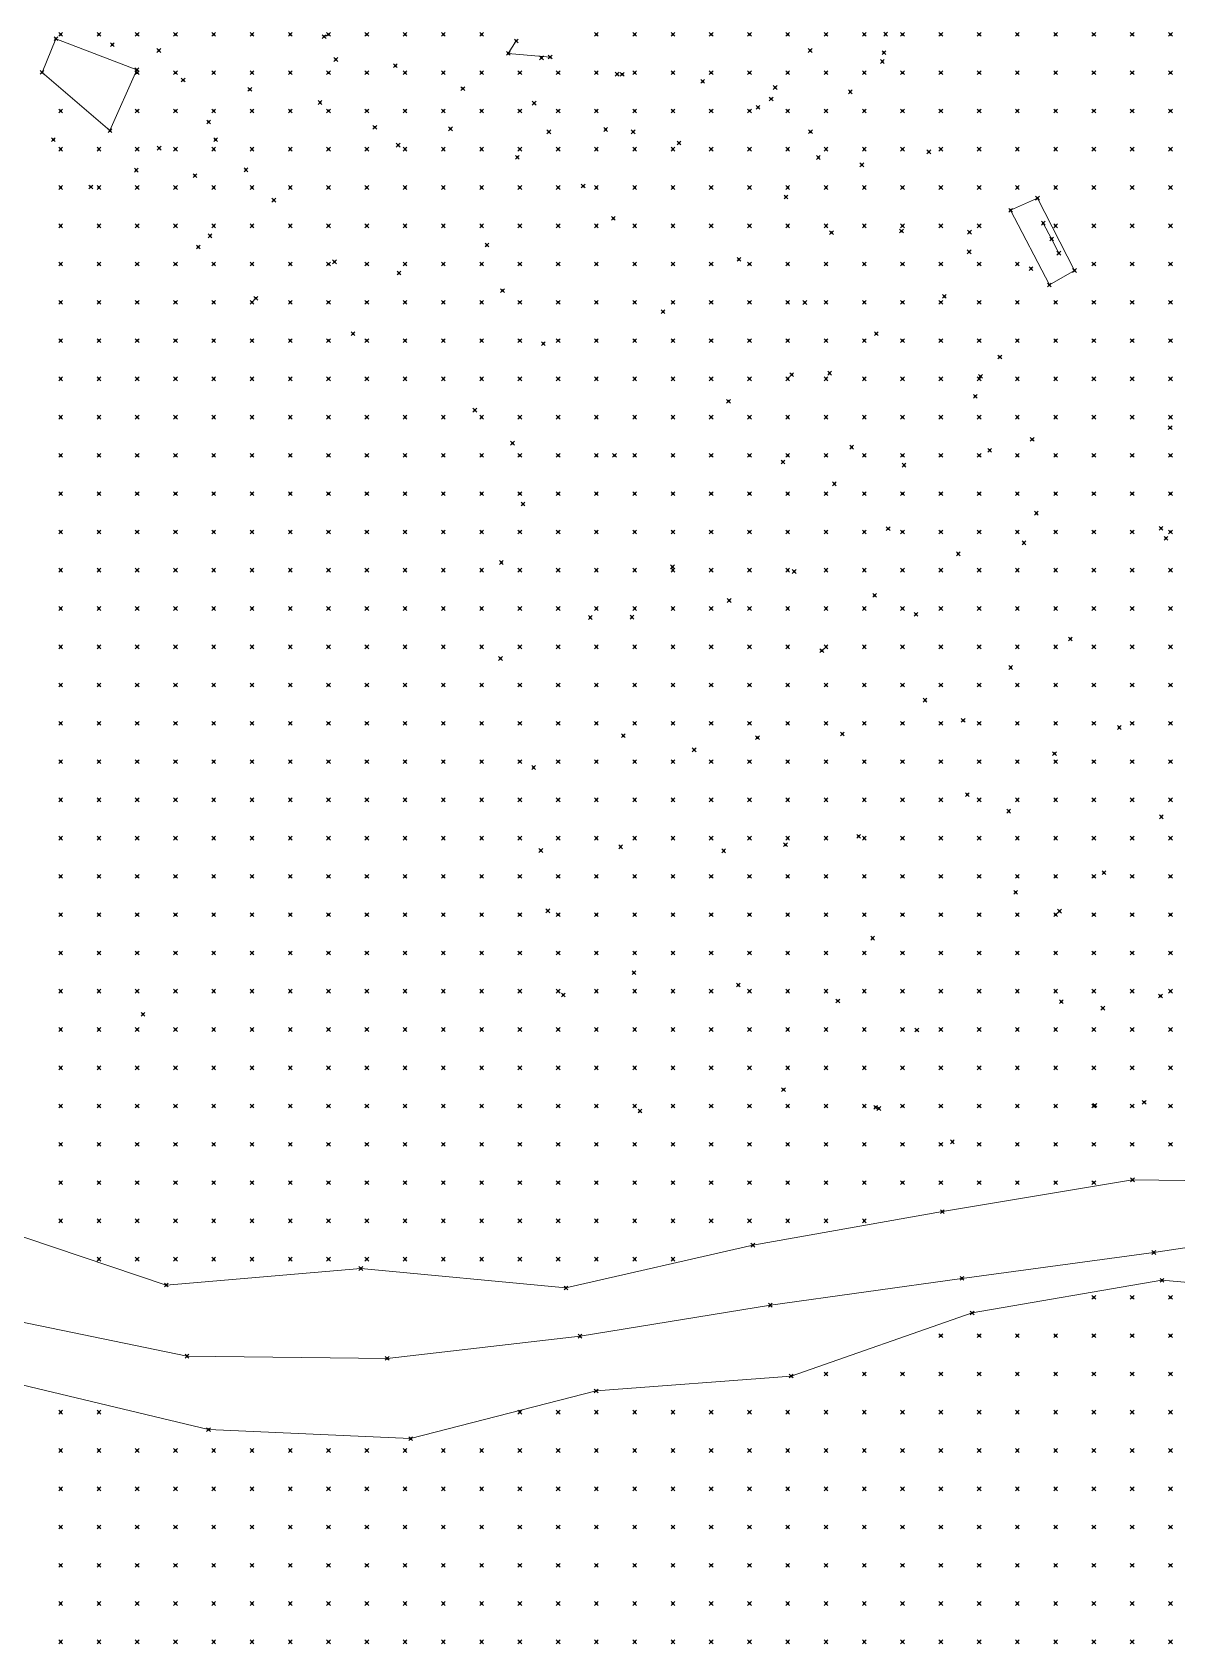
# Model space of a CAD drawing. Header units: metres. Extents: x 441556 to 446409, y 432338 to 461058.
# Drawn here: x 442353.7 to 442443.4, y 456341 to 456467.3 of the extents above; entities that cross this region are included whole.
import ezdxf

# ---------------------------------------------------------------- set-up
doc = ezdxf.new("R2010")
doc.units = ezdxf.units.M
doc.header["$MEASUREMENT"] = 0
doc.header["$PDMODE"] = 35
doc.header["$PDSIZE"] = 0.15
for name, color, linetype, lineweight in [('DTM-BRE-RevN_GRP_CANAL', 2, 'Continuous', 0), ('DTM-BRE-RevN_GRP_CONSTRUCTIE', 2, 'Continuous', 0), ('DTM-BRE-RevN_GRP_FIRUL APEI', 2, 'Continuous', 0), ('DTM-BRE-RevN_GRP_PLATFORMA BETON', 2, 'Continuous', 0), ('DTM-BRE-RevN_GRP_RAU', 2, 'Continuous', 0), ('DTM-NOK-RevN_LIDAR_co_lidar', 91, 'Continuous', 0), ('DTM-NOK-RevN_RTK', 32, 'Continuous', 0)]:
    doc.layers.add(name, color=color, linetype=linetype, lineweight=lineweight)

msp = doc.modelspace()

# ---------------------------------------------------------------- linework, layer by layer
at = {"layer": 'DTM-BRE-RevN_GRP_CANAL'}
for p, q in [((442433.59, 456451.139, 364.288), (442432.936, 456452.37, 364.257)), ((442434.16, 456450.024, 364.271), (442433.59, 456451.139, 364.288))]:
    msp.add_line(p, q, dxfattribs=at)
at = {"layer": 'DTM-BRE-RevN_GRP_CONSTRUCTIE'}
for p, q in [((442354.463, 456464.195, 370.31), (442355.552, 456466.829, 370.03)), ((442355.552, 456466.829, 370.03), (442361.892, 456464.399, 369.786)), ((442391.009, 456465.681, 368.171), (442391.63, 456466.655, 368.063)), ((442391.009, 456465.681, 368.171), (442394.292, 456465.393, 367.963)), ((442359.787, 456459.625, 370.685), (442354.463, 456464.195, 370.31)), ((442361.892, 456464.399, 369.786), (442359.787, 456459.625, 370.685))]:
    msp.add_line(p, q, dxfattribs=at)
at = {"layer": 'DTM-BRE-RevN_GRP_FIRUL APEI'}
for p, q in [((442457.9, 456374.189, 367.179), (442441.598, 456371.715, 369.459)), ((442441.598, 456371.715, 369.459), (442426.563, 456369.684, 371.942)), ((442426.563, 456369.684, 371.942), (442411.548, 456367.587, 374.562)), ((442411.548, 456367.587, 374.562), (442396.629, 456365.158, 377.459)), ((442365.829, 456363.589, 385.173), (442349.195, 456367.016, 387.771)), ((442396.629, 456365.158, 377.459), (442381.511, 456363.409, 380.732)), ((442381.511, 456363.409, 380.732), (442365.829, 456363.589, 385.173))]:
    msp.add_line(p, q, dxfattribs=at)
at = {"layer": 'DTM-BRE-RevN_GRP_PLATFORMA BETON'}
for p, q in [((442430.377, 456453.388, 364.304), (442432.481, 456454.334, 364.289)), ((442433.417, 456447.532, 364.335), (442430.377, 456453.388, 364.304)), ((442432.481, 456454.334, 364.289), (442435.383, 456448.662, 364.292)), ((442435.383, 456448.662, 364.292), (442433.417, 456447.532, 364.335))]:
    msp.add_line(p, q, dxfattribs=at)
at = {"layer": 'DTM-BRE-RevN_GRP_RAU'}
for p, q in [((442439.932, 456377.407, 372.011), (442425.032, 456374.912, 375.252)), ((442454.901, 456377.188, 368.7), (442439.932, 456377.407, 372.011)), ((442364.199, 456369.156, 386.59), (442346.861, 456374.989, 391.079)), ((442425.032, 456374.912, 375.252), (442410.172, 456372.286, 378.562)), ((442410.172, 456372.286, 378.562), (442395.524, 456368.931, 381.114)), ((442379.447, 456370.46, 384.473), (442364.199, 456369.156, 386.59)), ((442395.524, 456368.931, 381.114), (442379.447, 456370.46, 384.473)), ((442442.238, 456369.53, 370.838), (442427.358, 456366.97, 373.252)), ((442457.9, 456368.19, 368.125), (442442.238, 456369.53, 370.838)), ((442427.358, 456366.97, 373.252), (442413.176, 456362.027, 376.493)), ((442367.515, 456357.831, 387.29), (442350.708, 456361.849, 389.079)), ((442413.176, 456362.027, 376.493), (442397.888, 456360.856, 379.183)), ((442397.888, 456360.856, 379.183), (442383.353, 456357.12, 382.473)), ((442383.353, 456357.12, 382.473), (442367.515, 456357.831, 387.29))]:
    msp.add_line(p, q, dxfattribs=at)
at = {"layer": 'DTM-NOK-RevN_LIDAR_co_lidar'}
for p in [(442355.922, 456467.169, 370.25), (442358.922, 456467.169, 369.934), (442361.921, 456467.169, 369.65), (442364.921, 456467.169, 369.33), (442367.92, 456467.169, 369.172), (442370.919, 456467.169, 369.069), (442373.919, 456467.169, 368.874), (442376.918, 456467.169, 368.687), (442379.917, 456467.169, 368.533), (442382.917, 456467.169, 368.377), (442385.916, 456467.169, 368.378), (442388.915, 456467.169, 368.403), (442397.913, 456467.169, 366.778), (442400.913, 456467.169, 366.679), (442403.912, 456467.169, 366.536), (442406.911, 456467.169, 366.646), (442409.911, 456467.169, 366.829), (442412.91, 456467.169, 366.773), (442415.909, 456467.169, 366.251), (442418.909, 456467.169, 365.765), (442421.908, 456467.169, 364.978), (442424.907, 456467.169, 364.324), (442427.907, 456467.169, 364.145), (442430.906, 456467.169, 364.047), (442433.905, 456467.169, 363.932), (442436.905, 456467.169, 363.825), (442439.904, 456467.169, 363.741), (442442.903, 456467.169, 363.639), (442361.921, 456464.169, 370.065), (442364.921, 456464.169, 369.802), (442367.92, 456464.169, 369.629), (442370.919, 456464.169, 369.509), (442373.919, 456464.169, 369.35), (442376.918, 456464.169, 369.172), (442379.917, 456464.169, 368.999), (442382.917, 456464.169, 368.818), (442385.916, 456464.169, 368.68), (442388.915, 456464.169, 368.584), (442391.915, 456464.169, 368.382), (442394.914, 456464.169, 368.221), (442397.913, 456464.169, 367.905), (442400.913, 456464.169, 367.81), (442403.912, 456464.169, 367.729), (442406.911, 456464.169, 367.661), (442409.911, 456464.169, 367.879), (442412.91, 456464.169, 367.67), (442415.909, 456464.169, 366.633), (442418.909, 456464.169, 366.149), (442421.908, 456464.169, 365.459), (442424.907, 456464.169, 364.707), (442427.907, 456464.169, 364.271), (442430.906, 456464.169, 364.127), (442433.905, 456464.169, 364.027), (442436.905, 456464.169, 363.869), (442439.904, 456464.169, 363.792), (442442.903, 456464.169, 363.761), (442355.922, 456461.17, 371.537), (442361.921, 456461.17, 370.542), (442364.921, 456461.17, 370.25), (442367.92, 456461.17, 370.077), (442370.919, 456461.17, 369.995), (442373.919, 456461.17, 369.841), (442376.918, 456461.17, 369.605), (442379.917, 456461.17, 369.37), (442382.917, 456461.17, 369.202), (442385.916, 456461.17, 369.109), (442388.915, 456461.17, 368.98), (442391.915, 456461.17, 368.748), (442394.914, 456461.17, 368.535), (442397.913, 456461.17, 368.415), (442400.913, 456461.17, 368.319), (442403.912, 456461.17, 368.299), (442406.911, 456461.17, 368.268), (442409.911, 456461.17, 368.357), (442412.91, 456461.17, 368.127), (442415.909, 456461.17, 367.181), (442418.909, 456461.17, 366.442), (442421.908, 456461.17, 365.997), (442424.907, 456461.17, 365.298), (442427.907, 456461.17, 364.765), (442430.906, 456461.17, 364.784), (442433.905, 456461.17, 364.654), (442436.905, 456461.17, 364.17), (442439.904, 456461.17, 363.893), (442442.903, 456461.17, 363.875), (442355.922, 456458.171, 371.977), (442358.922, 456458.171, 371.513), (442361.921, 456458.171, 371.147), (442364.921, 456458.171, 370.754), (442367.92, 456458.171, 370.523), (442370.919, 456458.171, 370.418), (442373.919, 456458.171, 370.28), (442376.918, 456458.171, 370.053), (442379.917, 456458.171, 369.805), (442382.917, 456458.171, 369.602), (442385.916, 456458.171, 369.431), (442388.915, 456458.171, 369.272), (442391.915, 456458.171, 369.04), (442394.914, 456458.171, 368.813), (442397.913, 456458.171, 368.573), (442400.913, 456458.171, 368.488), (442403.912, 456458.171, 368.425), (442406.911, 456458.171, 368.412), (442409.911, 456458.171, 368.422), (442412.91, 456458.171, 368.229), (442415.909, 456458.171, 367.643), (442418.909, 456458.171, 366.785), (442421.908, 456458.171, 366.31), (442424.907, 456458.171, 365.689), (442427.907, 456458.171, 365.042), (442430.906, 456458.171, 365.158), (442433.905, 456458.171, 364.963), (442436.905, 456458.171, 364.346), (442439.904, 456458.171, 363.987), (442442.903, 456458.171, 363.932), (442355.922, 456455.171, 372.323), (442358.922, 456455.171, 371.967), (442361.921, 456455.171, 371.819), (442364.921, 456455.171, 371.416), (442367.92, 456455.171, 371.069), (442370.919, 456455.171, 370.926), (442373.919, 456455.171, 370.774), (442376.918, 456455.171, 370.527), (442379.917, 456455.171, 370.262), (442382.917, 456455.171, 370.058), (442385.916, 456455.171, 369.875), (442388.915, 456455.171, 369.629), (442391.915, 456455.171, 369.381), (442394.914, 456455.171, 369.141), (442397.913, 456455.171, 368.882), (442400.913, 456455.171, 368.682), (442403.912, 456455.171, 368.463), (442406.911, 456455.171, 368.439), (442409.911, 456455.171, 368.425), (442412.91, 456455.171, 368.272), (442415.909, 456455.171, 367.891), (442418.909, 456455.171, 367.18), (442421.908, 456455.171, 366.506), (442424.907, 456455.171, 365.955), (442427.907, 456455.171, 365.217), (442430.906, 456455.171, 364.872), (442433.905, 456455.171, 364.599), (442436.905, 456455.171, 364.328), (442439.904, 456455.171, 364.097), (442442.903, 456455.171, 363.985), (442355.922, 456452.172, 372.865), (442358.922, 456452.172, 372.528), (442361.921, 456452.172, 372.414), (442364.921, 456452.172, 372.056), (442367.92, 456452.172, 371.728), (442370.919, 456452.172, 371.577), (442373.919, 456452.172, 371.316), (442376.918, 456452.172, 370.954), (442379.917, 456452.172, 370.663), (442382.917, 456452.172, 370.475), (442385.916, 456452.172, 370.304), (442388.915, 456452.172, 370.025), (442391.915, 456452.172, 369.799), (442394.914, 456452.172, 369.526), (442397.913, 456452.172, 369.264), (442400.913, 456452.172, 368.958), (442403.912, 456452.172, 368.633), (442406.911, 456452.172, 368.501), (442409.911, 456452.172, 368.474), (442412.91, 456452.172, 368.314), (442415.909, 456452.172, 368.011), (442418.909, 456452.172, 367.491), (442421.908, 456452.172, 366.738), (442424.907, 456452.172, 366.236), (442427.907, 456452.172, 365.487), (442433.905, 456452.172, 364.527), (442436.905, 456452.172, 364.487), (442439.904, 456452.172, 364.255), (442442.903, 456452.172, 364.051), (442355.922, 456449.173, 373.515), (442358.922, 456449.173, 373.199), (442361.921, 456449.173, 372.968), (442364.921, 456449.173, 372.58), (442367.92, 456449.173, 372.249), (442370.919, 456449.173, 372.09), (442373.919, 456449.173, 371.783), (442376.918, 456449.173, 371.369), (442379.917, 456449.173, 371.071), (442382.917, 456449.173, 370.869), (442385.916, 456449.173, 370.666), (442388.915, 456449.173, 370.395), (442391.915, 456449.173, 370.175), (442394.914, 456449.173, 369.864), (442397.913, 456449.173, 369.602), (442400.913, 456449.173, 369.332), (442403.912, 456449.173, 368.966), (442406.911, 456449.173, 368.763), (442409.911, 456449.173, 368.667), (442412.91, 456449.173, 368.466), (442415.909, 456449.173, 368.175), (442418.909, 456449.173, 367.76), (442421.908, 456449.173, 366.977), (442424.907, 456449.173, 366.467), (442427.907, 456449.173, 365.848), (442430.906, 456449.173, 365.101), (442436.905, 456449.173, 364.659), (442439.904, 456449.173, 364.405), (442442.903, 456449.173, 364.184), (442355.922, 456446.173, 374.108), (442358.922, 456446.173, 373.906), (442361.921, 456446.173, 373.627), (442364.921, 456446.173, 373.22), (442367.92, 456446.173, 372.764), (442370.919, 456446.173, 372.478), (442373.919, 456446.173, 372.172), (442376.918, 456446.173, 371.811), (442379.917, 456446.173, 371.52), (442382.917, 456446.173, 371.36), (442385.916, 456446.173, 371.238), (442388.915, 456446.173, 370.909), (442391.915, 456446.173, 370.599), (442394.914, 456446.173, 370.2), (442397.913, 456446.173, 369.966), (442400.913, 456446.173, 369.742), (442403.912, 456446.173, 369.395), (442406.911, 456446.173, 369.197), (442409.911, 456446.173, 369.022), (442412.91, 456446.173, 368.794), (442415.909, 456446.173, 368.573), (442418.909, 456446.173, 368.145), (442421.908, 456446.173, 367.346), (442424.907, 456446.173, 366.753), (442427.907, 456446.173, 366.235), (442430.906, 456446.173, 365.519), (442433.905, 456446.173, 364.918), (442436.905, 456446.173, 364.64), (442439.904, 456446.173, 364.446), (442442.903, 456446.173, 364.39), (442355.922, 456443.174, 374.691), (442358.922, 456443.174, 374.648), (442361.921, 456443.174, 374.287), (442364.921, 456443.174, 373.866), (442367.92, 456443.174, 373.478), (442370.919, 456443.174, 373.036), (442373.919, 456443.174, 372.567), (442376.918, 456443.174, 372.229), (442379.917, 456443.174, 372.058), (442382.917, 456443.174, 372.03), (442385.916, 456443.174, 371.935), (442388.915, 456443.174, 371.529), (442391.915, 456443.174, 371.179), (442394.914, 456443.174, 370.787), (442397.913, 456443.174, 370.515), (442400.913, 456443.174, 370.224), (442403.912, 456443.174, 369.947), (442406.911, 456443.174, 369.686), (442409.911, 456443.174, 369.434), (442412.91, 456443.174, 369.262), (442415.909, 456443.174, 369.144), (442418.909, 456443.174, 368.652), (442421.908, 456443.174, 367.809), (442424.907, 456443.174, 367.168), (442427.907, 456443.174, 366.624), (442430.906, 456443.174, 365.985), (442433.905, 456443.174, 365.241), (442436.905, 456443.174, 364.721), (442439.904, 456443.174, 364.514), (442442.903, 456443.174, 364.565), (442355.922, 456440.175, 375.246), (442358.922, 456440.175, 375.125), (442361.921, 456440.175, 374.646), (442364.921, 456440.175, 374.266), (442367.92, 456440.175, 374.091), (442370.919, 456440.175, 373.639), (442373.919, 456440.175, 373.042), (442376.918, 456440.175, 372.691), (442379.917, 456440.175, 372.602), (442382.917, 456440.175, 372.606), (442385.916, 456440.175, 372.483), (442388.915, 456440.175, 372.135), (442391.915, 456440.175, 371.79), (442394.914, 456440.175, 371.506), (442397.913, 456440.175, 371.133), (442400.913, 456440.175, 370.744), (442403.912, 456440.175, 370.448), (442406.911, 456440.175, 370.204), (442409.911, 456440.175, 369.898), (442412.91, 456440.175, 369.747), (442415.909, 456440.175, 369.552), (442418.909, 456440.175, 369.078), (442421.908, 456440.175, 368.168), (442424.907, 456440.175, 367.58), (442427.907, 456440.175, 367.045), (442430.906, 456440.175, 366.325), (442433.905, 456440.175, 365.497), (442436.905, 456440.175, 364.929), (442439.904, 456440.175, 364.73), (442442.903, 456440.175, 364.741), (442355.922, 456437.175, 375.794), (442358.922, 456437.175, 375.436), (442361.921, 456437.175, 374.903), (442364.921, 456437.175, 374.635), (442367.92, 456437.175, 374.427), (442370.919, 456437.175, 373.988), (442373.919, 456437.175, 373.531), (442376.918, 456437.175, 373.204), (442379.917, 456437.175, 372.974), (442382.917, 456437.175, 372.844), (442385.916, 456437.175, 372.789), (442388.915, 456437.175, 372.667), (442391.915, 456437.175, 372.298), (442394.914, 456437.175, 371.998), (442397.913, 456437.175, 371.598), (442400.913, 456437.175, 371.212), (442403.912, 456437.175, 370.885), (442406.911, 456437.175, 370.643), (442409.911, 456437.175, 370.454), (442412.91, 456437.175, 370.098), (442415.909, 456437.175, 369.754), (442418.909, 456437.175, 369.332), (442421.908, 456437.175, 368.487), (442424.907, 456437.175, 367.924), (442427.907, 456437.175, 367.438), (442430.906, 456437.175, 366.733), (442433.905, 456437.175, 365.839), (442436.905, 456437.175, 365.312), (442439.904, 456437.175, 365.162), (442442.903, 456437.175, 365.122), (442355.922, 456434.176, 376.434), (442358.922, 456434.176, 375.989), (442361.921, 456434.176, 375.474), (442364.921, 456434.176, 375.022), (442367.92, 456434.176, 374.701), (442370.919, 456434.176, 374.252), (442373.919, 456434.176, 373.8), (442376.918, 456434.176, 373.461), (442379.917, 456434.176, 373.295), (442382.917, 456434.176, 373.12), (442385.916, 456434.176, 372.854), (442388.915, 456434.176, 372.875), (442391.915, 456434.176, 372.658), (442394.914, 456434.176, 372.398), (442397.913, 456434.176, 372.093), (442400.913, 456434.176, 371.797), (442403.912, 456434.176, 371.471), (442406.911, 456434.176, 371.026), (442409.911, 456434.176, 370.916), (442412.91, 456434.176, 370.486), (442415.909, 456434.176, 370.047), (442418.909, 456434.176, 369.641), (442421.908, 456434.176, 368.767), (442424.907, 456434.176, 368.211), (442427.907, 456434.176, 367.826), (442430.906, 456434.176, 367.304), (442433.905, 456434.176, 366.642), (442436.905, 456434.176, 366.265), (442439.904, 456434.176, 366.003), (442442.903, 456434.176, 365.673), (442355.922, 456431.177, 377.078), (442358.922, 456431.177, 376.408), (442361.921, 456431.177, 375.842), (442364.921, 456431.177, 375.481), (442367.92, 456431.177, 375.165), (442370.919, 456431.177, 374.63), (442373.919, 456431.177, 373.983), (442376.918, 456431.177, 373.626), (442379.917, 456431.177, 373.567), (442382.917, 456431.177, 373.46), (442385.916, 456431.177, 373.295), (442388.915, 456431.177, 373.195), (442391.915, 456431.177, 372.941), (442394.914, 456431.177, 372.75), (442397.913, 456431.177, 372.488), (442400.913, 456431.177, 372.292), (442403.912, 456431.177, 371.804), (442406.911, 456431.177, 371.503), (442409.911, 456431.177, 371.251), (442412.91, 456431.177, 370.987), (442415.909, 456431.177, 370.492), (442418.909, 456431.177, 370.013), (442421.908, 456431.177, 369.127), (442424.907, 456431.177, 368.586), (442427.907, 456431.177, 368.186), (442430.906, 456431.177, 367.686), (442433.905, 456431.177, 367.229), (442436.905, 456431.177, 366.888), (442439.904, 456431.177, 366.549), (442442.903, 456431.177, 366.139), (442355.922, 456428.177, 377.263), (442358.922, 456428.177, 376.81), (442361.921, 456428.177, 376.281), (442364.921, 456428.177, 375.871), (442367.92, 456428.177, 375.409), (442370.919, 456428.177, 374.934), (442373.919, 456428.177, 374.369), (442376.918, 456428.177, 374.049), (442379.917, 456428.177, 374.041), (442382.917, 456428.177, 373.98), (442385.916, 456428.177, 373.891), (442388.915, 456428.177, 373.802), (442391.915, 456428.177, 373.626), (442394.914, 456428.177, 373.155), (442397.913, 456428.177, 372.871), (442400.913, 456428.177, 372.658), (442403.912, 456428.177, 372.224), (442406.911, 456428.177, 371.93), (442409.911, 456428.177, 371.785), (442412.91, 456428.177, 371.675), (442415.909, 456428.177, 371.221), (442418.909, 456428.177, 370.436), (442421.908, 456428.177, 369.577), (442424.907, 456428.177, 369.048), (442427.907, 456428.177, 368.664), (442430.906, 456428.177, 368.12), (442433.905, 456428.177, 367.584), (442436.905, 456428.177, 367.152), (442439.904, 456428.177, 366.828), (442442.903, 456428.177, 366.501), (442355.922, 456425.178, 377.569), (442358.922, 456425.178, 377.028), (442361.921, 456425.178, 376.617), (442364.921, 456425.178, 376.181), (442367.92, 456425.178, 375.475), (442370.919, 456425.178, 374.994), (442373.919, 456425.178, 374.829), (442376.918, 456425.178, 374.748), (442379.917, 456425.178, 374.661), (442382.917, 456425.178, 374.563), (442385.916, 456425.178, 374.5), (442388.915, 456425.178, 374.339), (442391.915, 456425.178, 373.972), (442394.914, 456425.178, 373.658), (442397.913, 456425.178, 373.31), (442400.913, 456425.178, 372.785), (442403.912, 456425.178, 372.531), (442406.911, 456425.178, 372.315), (442409.911, 456425.178, 372.254), (442412.91, 456425.178, 371.98), (442415.909, 456425.178, 371.638), (442418.909, 456425.178, 370.821), (442421.908, 456425.178, 369.952), (442424.907, 456425.178, 369.384), (442427.907, 456425.178, 369.01), (442430.906, 456425.178, 368.435), (442433.905, 456425.178, 367.789), (442436.905, 456425.178, 367.349), (442439.904, 456425.178, 367.042), (442442.903, 456425.178, 366.814), (442355.922, 456422.179, 377.745), (442358.922, 456422.179, 377.198), (442361.921, 456422.179, 376.74), (442364.921, 456422.179, 376.249), (442367.92, 456422.179, 375.869), (442370.919, 456422.179, 375.522), (442373.919, 456422.179, 375.297), (442376.918, 456422.179, 375.225), (442379.917, 456422.179, 375.136), (442382.917, 456422.179, 375.078), (442385.916, 456422.179, 375.051), (442388.915, 456422.179, 374.804), (442391.915, 456422.179, 374.474), (442394.914, 456422.179, 374.152), (442397.913, 456422.179, 373.707), (442400.913, 456422.179, 373.274), (442403.912, 456422.179, 372.738), (442406.911, 456422.179, 372.562), (442409.911, 456422.179, 372.661), (442412.91, 456422.179, 372.335), (442415.909, 456422.179, 371.934), (442418.909, 456422.179, 370.951), (442421.908, 456422.179, 370.107), (442424.907, 456422.179, 369.733), (442427.907, 456422.179, 369.403), (442430.906, 456422.179, 368.871), (442433.905, 456422.179, 368.236), (442436.905, 456422.179, 367.765), (442439.904, 456422.179, 367.439), (442442.903, 456422.179, 367.198), (442355.922, 456419.179, 377.899), (442358.922, 456419.179, 377.34), (442361.921, 456419.179, 376.824), (442364.921, 456419.179, 376.352), (442367.92, 456419.179, 376.013), (442370.919, 456419.179, 375.778), (442373.919, 456419.179, 375.741), (442376.918, 456419.179, 375.577), (442379.917, 456419.179, 375.411), (442382.917, 456419.179, 375.585), (442385.916, 456419.179, 375.582), (442388.915, 456419.179, 375.245), (442391.915, 456419.179, 374.945), (442394.914, 456419.179, 374.544), (442397.913, 456419.179, 374.286), (442400.913, 456419.179, 374.024), (442403.912, 456419.179, 373.433), (442406.911, 456419.179, 372.873), (442409.911, 456419.179, 372.765), (442412.91, 456419.179, 372.535), (442415.909, 456419.179, 372.177), (442418.909, 456419.179, 371.192), (442421.908, 456419.179, 370.369), (442424.907, 456419.179, 370.009), (442427.907, 456419.179, 369.722), (442430.906, 456419.179, 369.26), (442433.905, 456419.179, 368.679), (442436.905, 456419.179, 368.214), (442439.904, 456419.179, 367.849), (442442.903, 456419.179, 367.597), (442355.922, 456416.18, 378.074), (442358.922, 456416.18, 377.531), (442361.921, 456416.18, 377.026), (442364.921, 456416.18, 376.572), (442367.92, 456416.18, 376.264), (442370.919, 456416.18, 376.11), (442373.919, 456416.18, 376.063), (442376.918, 456416.18, 376.007), (442379.917, 456416.18, 375.974), (442382.917, 456416.18, 376.013), (442385.916, 456416.18, 375.973), (442388.915, 456416.18, 375.758), (442391.915, 456416.18, 375.386), (442394.914, 456416.18, 375.032), (442397.913, 456416.18, 374.591), (442400.913, 456416.18, 374.162), (442403.912, 456416.18, 373.674), (442406.911, 456416.18, 373.06), (442409.911, 456416.18, 372.829), (442412.91, 456416.18, 372.411), (442415.909, 456416.18, 372.288), (442418.909, 456416.18, 371.475), (442421.908, 456416.18, 370.654), (442424.907, 456416.18, 370.395), (442427.907, 456416.18, 370.13), (442430.906, 456416.18, 369.626), (442433.905, 456416.18, 369.091), (442436.905, 456416.18, 368.655), (442439.904, 456416.18, 368.33), (442442.903, 456416.18, 368.108), (442355.922, 456413.181, 378.49), (442358.922, 456413.181, 377.797), (442361.921, 456413.181, 377.356), (442364.921, 456413.181, 376.952), (442367.92, 456413.181, 376.711), (442370.919, 456413.181, 376.584), (442373.919, 456413.181, 376.622), (442376.918, 456413.181, 376.739), (442379.917, 456413.181, 376.727), (442382.917, 456413.181, 376.578), (442385.916, 456413.181, 376.401), (442388.915, 456413.181, 376.211), (442391.915, 456413.181, 375.835), (442394.914, 456413.181, 375.334), (442397.913, 456413.181, 374.943), (442400.913, 456413.181, 374.677), (442403.912, 456413.181, 374.219), (442406.911, 456413.181, 373.423), (442409.911, 456413.181, 373.063), (442412.91, 456413.181, 372.681), (442415.909, 456413.181, 372.497), (442418.909, 456413.181, 371.821), (442421.908, 456413.181, 370.99), (442424.907, 456413.181, 370.728), (442427.907, 456413.181, 370.456), (442430.906, 456413.181, 369.995), (442433.905, 456413.181, 369.509), (442436.905, 456413.181, 369.124), (442439.904, 456413.181, 368.747), (442442.903, 456413.181, 368.436), (442355.922, 456410.181, 379.931), (442358.922, 456410.181, 379.08), (442361.921, 456410.181, 378.384), (442364.921, 456410.181, 377.875), (442367.92, 456410.181, 377.393), (442370.919, 456410.181, 377.197), (442373.919, 456410.181, 377.245), (442376.918, 456410.181, 377.366), (442379.917, 456410.181, 377.369), (442382.917, 456410.181, 377.092), (442385.916, 456410.181, 376.837), (442388.915, 456410.181, 376.716), (442391.915, 456410.181, 376.278), (442394.914, 456410.181, 375.883), (442397.913, 456410.181, 375.6), (442400.913, 456410.181, 375.173), (442403.912, 456410.181, 374.929), (442406.911, 456410.181, 374.288), (442409.911, 456410.181, 373.586), (442412.91, 456410.181, 373.114), (442415.909, 456410.181, 372.95), (442418.909, 456410.181, 372.142), (442421.908, 456410.181, 371.339), (442424.907, 456410.181, 371.041), (442427.907, 456410.181, 370.8), (442430.906, 456410.181, 370.416), (442433.905, 456410.181, 370.006), (442436.905, 456410.181, 369.682), (442439.904, 456410.181, 369.279), (442442.903, 456410.181, 368.836), (442355.922, 456407.182, 381.825), (442358.922, 456407.182, 380.947), (442361.921, 456407.182, 379.86), (442364.921, 456407.182, 379.217), (442367.92, 456407.182, 378.517), (442370.919, 456407.182, 378.052), (442373.919, 456407.182, 377.928), (442376.918, 456407.182, 377.958), (442379.917, 456407.182, 377.954), (442382.917, 456407.182, 377.654), (442385.916, 456407.182, 377.359), (442388.915, 456407.182, 377.274), (442391.915, 456407.182, 376.817), (442394.914, 456407.182, 376.484), (442397.913, 456407.182, 376.346), (442400.913, 456407.182, 376.195), (442403.912, 456407.182, 375.79), (442406.911, 456407.182, 375.255), (442409.911, 456407.182, 374.455), (442412.91, 456407.182, 373.649), (442415.909, 456407.182, 373.387), (442418.909, 456407.182, 372.522), (442421.908, 456407.182, 371.795), (442424.907, 456407.182, 371.387), (442427.907, 456407.182, 371.079), (442430.906, 456407.182, 370.691), (442433.905, 456407.182, 370.421), (442436.905, 456407.182, 370.201), (442439.904, 456407.182, 369.746), (442442.903, 456407.182, 369.155), (442355.922, 456404.183, 384.127), (442358.922, 456404.183, 383.093), (442361.921, 456404.183, 382.117), (442364.921, 456404.183, 380.967), (442367.92, 456404.183, 379.839), (442370.919, 456404.183, 379.068), (442373.919, 456404.183, 378.726), (442376.918, 456404.183, 378.687), (442379.917, 456404.183, 378.695), (442382.917, 456404.183, 378.484), (442385.916, 456404.183, 378.119), (442388.915, 456404.183, 377.839), (442391.915, 456404.183, 377.544), (442394.914, 456404.183, 377.289), (442397.913, 456404.183, 377.298), (442400.913, 456404.183, 377.004), (442403.912, 456404.183, 376.607), (442406.911, 456404.183, 376.066), (442409.911, 456404.183, 375.329), (442412.91, 456404.183, 374.335), (442415.909, 456404.183, 373.838), (442418.909, 456404.183, 372.983), (442421.908, 456404.183, 372.242), (442424.907, 456404.183, 371.825), (442427.907, 456404.183, 371.552), (442430.906, 456404.183, 371.193), (442433.905, 456404.183, 370.896), (442436.905, 456404.183, 370.618), (442439.904, 456404.183, 370.107), (442442.903, 456404.183, 369.513), (442355.922, 456401.183, 386.636), (442358.922, 456401.183, 385.527), (442361.921, 456401.183, 384.567), (442364.921, 456401.183, 383.444), (442367.92, 456401.183, 381.689), (442370.919, 456401.183, 380.263), (442373.919, 456401.183, 379.607), (442376.918, 456401.183, 379.392), (442379.917, 456401.183, 379.227), (442382.917, 456401.183, 379.047), (442385.916, 456401.183, 378.894), (442388.915, 456401.183, 378.483), (442391.915, 456401.183, 378.022), (442394.914, 456401.183, 377.711), (442397.913, 456401.183, 377.734), (442400.913, 456401.183, 377.271), (442403.912, 456401.183, 376.915), (442406.911, 456401.183, 376.47), (442409.911, 456401.183, 375.745), (442412.91, 456401.183, 374.939), (442415.909, 456401.183, 374.353), (442418.909, 456401.183, 373.441), (442421.908, 456401.183, 372.634), (442424.907, 456401.183, 372.272), (442427.907, 456401.183, 372.024), (442430.906, 456401.183, 371.657), (442433.905, 456401.183, 371.325), (442436.905, 456401.183, 370.99), (442439.904, 456401.183, 370.433), (442442.903, 456401.183, 369.828), (442355.922, 456398.184, 388.946), (442358.922, 456398.184, 388.063), (442361.921, 456398.184, 386.681), (442364.921, 456398.184, 385.308), (442367.92, 456398.184, 383.504), (442370.919, 456398.184, 381.618), (442373.919, 456398.184, 380.66), (442376.918, 456398.184, 380.327), (442379.917, 456398.184, 379.955), (442382.917, 456398.184, 379.706), (442385.916, 456398.184, 379.516), (442388.915, 456398.184, 379.022), (442391.915, 456398.184, 378.477), (442394.914, 456398.184, 378.096), (442397.913, 456398.184, 377.915), (442400.913, 456398.184, 377.293), (442403.912, 456398.184, 377.061), (442406.911, 456398.184, 376.684), (442409.911, 456398.184, 376.114), (442412.91, 456398.184, 375.502), (442415.909, 456398.184, 374.797), (442418.909, 456398.184, 373.764), (442421.908, 456398.184, 372.982), (442424.907, 456398.184, 372.678), (442427.907, 456398.184, 372.462), (442430.906, 456398.184, 372.116), (442433.905, 456398.184, 371.773), (442436.905, 456398.184, 371.399), (442439.904, 456398.184, 370.765), (442442.903, 456398.184, 370.13), (442355.922, 456395.184, 391.38), (442358.922, 456395.184, 390.43), (442361.921, 456395.184, 389.064), (442364.921, 456395.184, 387.301), (442367.92, 456395.184, 385.258), (442370.919, 456395.184, 382.977), (442373.919, 456395.184, 381.616), (442376.918, 456395.184, 380.969), (442379.917, 456395.184, 380.511), (442382.917, 456395.184, 380.407), (442385.916, 456395.184, 380.112), (442388.915, 456395.184, 379.542), (442391.915, 456395.184, 379.03), (442394.914, 456395.184, 378.549), (442397.913, 456395.184, 378.103), (442400.913, 456395.184, 377.526), (442403.912, 456395.184, 377.085), (442406.911, 456395.184, 376.77), (442409.911, 456395.184, 376.42), (442412.91, 456395.184, 375.862), (442415.909, 456395.184, 375.083), (442418.909, 456395.184, 374.078), (442421.908, 456395.184, 373.402), (442424.907, 456395.184, 373.142), (442427.907, 456395.184, 372.867), (442430.906, 456395.184, 372.471), (442433.905, 456395.184, 372.121), (442436.905, 456395.184, 371.71), (442439.904, 456395.184, 371.069), (442442.903, 456395.184, 370.393), (442355.922, 456392.185, 393.65), (442358.922, 456392.185, 392.34), (442361.921, 456392.185, 391.285), (442364.921, 456392.185, 389.403), (442367.92, 456392.185, 387.138), (442370.919, 456392.185, 384.422), (442373.919, 456392.185, 382.558), (442376.918, 456392.185, 381.761), (442379.917, 456392.185, 381.271), (442382.917, 456392.185, 381.043), (442385.916, 456392.185, 380.724), (442388.915, 456392.185, 380.157), (442391.915, 456392.185, 379.546), (442394.914, 456392.185, 378.924), (442397.913, 456392.185, 378.356), (442400.913, 456392.185, 377.814), (442403.912, 456392.185, 377.163), (442406.911, 456392.185, 376.802), (442409.911, 456392.185, 376.526), (442412.91, 456392.185, 376.026), (442415.909, 456392.185, 375.349), (442418.909, 456392.185, 374.379), (442421.908, 456392.185, 373.839), (442424.907, 456392.185, 373.61), (442427.907, 456392.185, 373.266), (442430.906, 456392.185, 372.841), (442433.905, 456392.185, 372.484), (442436.905, 456392.185, 371.942), (442439.904, 456392.185, 371.281), (442442.903, 456392.185, 370.734), (442362.373, 456390.378, 392.146), (442355.922, 456389.186, 394.258), (442358.922, 456389.186, 392.792), (442361.921, 456389.186, 391.845), (442364.921, 456389.186, 390.155), (442367.92, 456389.186, 388.149), (442370.919, 456389.186, 385.725), (442373.919, 456389.186, 383.585), (442376.918, 456389.186, 382.453), (442379.917, 456389.186, 381.949), (442382.917, 456389.186, 381.616), (442385.916, 456389.186, 381.242), (442388.915, 456389.186, 380.602), (442391.915, 456389.186, 379.8), (442394.914, 456389.186, 379.267), (442397.913, 456389.186, 378.683), (442400.913, 456389.186, 378.08), (442403.912, 456389.186, 377.429), (442406.911, 456389.186, 376.999), (442409.911, 456389.186, 376.632), (442412.91, 456389.186, 376.14), (442415.909, 456389.186, 375.548), (442418.909, 456389.186, 374.716), (442421.908, 456389.186, 374.277), (442424.907, 456389.186, 374.01), (442427.907, 456389.186, 373.609), (442430.906, 456389.186, 373.185), (442433.905, 456389.186, 372.709), (442436.905, 456389.186, 372.114), (442439.904, 456389.186, 371.546), (442442.903, 456389.186, 371.057), (442355.922, 456386.186, 392.882), (442358.922, 456386.186, 391.682), (442361.921, 456386.186, 390.529), (442364.921, 456386.186, 389.141), (442367.92, 456386.186, 387.52), (442370.919, 456386.186, 385.704), (442373.919, 456386.186, 383.938), (442376.918, 456386.186, 382.835), (442379.917, 456386.186, 382.418), (442382.917, 456386.186, 382.097), (442385.916, 456386.186, 381.64), (442388.915, 456386.186, 380.947), (442391.915, 456386.186, 380.034), (442394.914, 456386.186, 379.557), (442397.913, 456386.186, 379.007), (442400.913, 456386.186, 378.39), (442403.912, 456386.186, 377.775), (442406.911, 456386.186, 377.385), (442409.911, 456386.186, 376.963), (442412.91, 456386.186, 376.279), (442415.909, 456386.186, 375.729), (442418.909, 456386.186, 375.117), (442421.908, 456386.186, 374.702), (442424.907, 456386.186, 374.336), (442427.907, 456386.186, 373.921), (442430.906, 456386.186, 373.461), (442433.905, 456386.186, 372.909), (442436.905, 456386.186, 372.342), (442439.904, 456386.186, 371.812), (442442.903, 456386.186, 371.293), (442355.922, 456383.187, 391.153), (442358.922, 456383.187, 389.955), (442361.921, 456383.187, 388.599), (442364.921, 456383.187, 387.475), (442367.92, 456383.187, 386.159), (442370.919, 456383.187, 384.922), (442373.919, 456383.187, 384.003), (442376.918, 456383.187, 383.381), (442379.917, 456383.187, 383.007), (442382.917, 456383.187, 382.624), (442385.916, 456383.187, 382.041), (442388.915, 456383.187, 381.271), (442391.915, 456383.187, 380.433), (442394.914, 456383.187, 379.894), (442397.913, 456383.187, 379.35), (442400.913, 456383.187, 378.773), (442403.912, 456383.187, 378.312), (442406.911, 456383.187, 377.986), (442409.911, 456383.187, 377.421), (442412.91, 456383.187, 376.559), (442415.909, 456383.187, 375.955), (442418.909, 456383.187, 375.445), (442421.908, 456383.187, 375.03), (442424.907, 456383.187, 374.641), (442427.907, 456383.187, 374.239), (442430.906, 456383.187, 373.737), (442433.905, 456383.187, 373.173), (442436.905, 456383.187, 372.582), (442439.904, 456383.187, 371.994), (442442.903, 456383.187, 371.44), (442355.922, 456380.188, 389.787), (442358.922, 456380.188, 388.483), (442361.921, 456380.188, 387.092), (442364.921, 456380.188, 386.105), (442367.92, 456380.188, 385.296), (442370.919, 456380.188, 384.687), (442373.919, 456380.188, 384.297), (442376.918, 456380.188, 384.018), (442379.917, 456380.188, 383.81), (442382.917, 456380.188, 383.397), (442385.916, 456380.188, 382.476), (442388.915, 456380.188, 381.438), (442391.915, 456380.188, 380.802), (442394.914, 456380.188, 380.272), (442397.913, 456380.188, 379.83), (442400.913, 456380.188, 379.204), (442403.912, 456380.188, 378.94), (442406.911, 456380.188, 378.687), (442409.911, 456380.188, 377.78), (442412.91, 456380.188, 376.948), (442415.909, 456380.188, 376.307), (442418.909, 456380.188, 375.776), (442421.908, 456380.188, 375.419), (442424.907, 456380.188, 375.049), (442427.907, 456380.188, 374.501), (442430.906, 456380.188, 373.926), (442433.905, 456380.188, 373.332), (442436.905, 456380.188, 372.696), (442439.904, 456380.188, 372.067), (442442.903, 456380.188, 371.464), (442355.922, 456377.188, 388.811), (442358.922, 456377.188, 387.726), (442361.921, 456377.188, 387.042), (442364.921, 456377.188, 386.529), (442367.92, 456377.188, 385.632), (442370.919, 456377.188, 384.985), (442373.919, 456377.188, 384.628), (442376.918, 456377.188, 384.485), (442379.917, 456377.188, 384.555), (442382.917, 456377.188, 384.09), (442385.916, 456377.188, 382.79), (442388.915, 456377.188, 381.63), (442391.915, 456377.188, 381.071), (442394.914, 456377.188, 380.56), (442397.913, 456377.188, 380.319), (442400.913, 456377.188, 379.733), (442403.912, 456377.188, 379.39), (442406.911, 456377.188, 379.125), (442409.911, 456377.188, 378.099), (442412.91, 456377.188, 377.172), (442415.909, 456377.188, 376.568), (442418.909, 456377.188, 376.199), (442421.908, 456377.188, 375.724), (442424.907, 456377.188, 375.237), (442427.907, 456377.188, 374.321), (442430.906, 456377.188, 373.591), (442433.905, 456377.188, 372.981), (442436.905, 456377.188, 372.354), (442355.922, 456374.189, 388.52), (442358.922, 456374.189, 387.746), (442361.921, 456374.189, 387.95), (442364.921, 456374.189, 387.811), (442367.92, 456374.189, 386.426), (442370.919, 456374.189, 385.538), (442373.919, 456374.189, 385.207), (442376.918, 456374.189, 384.943), (442379.917, 456374.189, 384.941), (442382.917, 456374.189, 384.361), (442385.916, 456374.189, 382.938), (442388.915, 456374.189, 381.942), (442391.915, 456374.189, 381.25), (442394.914, 456374.189, 380.822), (442397.913, 456374.189, 380.651), (442400.913, 456374.189, 380.197), (442403.912, 456374.189, 379.637), (442406.911, 456374.189, 379.194), (442409.911, 456374.189, 378.349), (442412.91, 456374.189, 377.166), (442415.909, 456374.189, 376.4), (442418.909, 456374.189, 376.023), (442358.922, 456371.19, 387.903), (442361.921, 456371.19, 387.591), (442364.921, 456371.19, 386.734), (442367.92, 456371.19, 386.02), (442370.919, 456371.19, 385.753), (442373.919, 456371.19, 385.477), (442376.918, 456371.19, 385.034), (442379.917, 456371.19, 384.632), (442382.917, 456371.19, 383.951), (442385.916, 456371.19, 382.878), (442388.915, 456371.19, 382.026), (442391.915, 456371.19, 381.231), (442394.914, 456371.19, 380.972), (442397.913, 456371.19, 380.771), (442400.913, 456371.19, 379.769), (442403.912, 456371.19, 379.114), (442436.905, 456368.19, 371.608), (442439.904, 456368.19, 371.308), (442442.903, 456368.19, 370.804), (442424.907, 456365.191, 374.174), (442427.907, 456365.191, 373.616), (442430.906, 456365.191, 373.042), (442433.905, 456365.191, 372.368), (442436.905, 456365.191, 371.774), (442439.904, 456365.191, 371.29), (442442.903, 456365.191, 370.758), (442415.909, 456362.192, 376.225), (442418.909, 456362.192, 375.382), (442421.908, 456362.192, 375.254), (442424.907, 456362.192, 374.751), (442427.907, 456362.192, 374.186), (442430.906, 456362.192, 373.581), (442433.905, 456362.192, 372.933), (442436.905, 456362.192, 372.361), (442439.904, 456362.192, 371.775), (442442.903, 456362.192, 371.028), (442355.922, 456359.192, 388.956), (442358.922, 456359.192, 388.181), (442391.915, 456359.192, 380.094), (442394.914, 456359.192, 379.789), (442397.913, 456359.192, 379.39), (442400.913, 456359.192, 378.732), (442403.912, 456359.192, 378.321), (442406.911, 456359.192, 377.778), (442409.911, 456359.192, 377.205), (442412.91, 456359.192, 376.554), (442415.909, 456359.192, 376.181), (442418.909, 456359.192, 375.83), (442421.908, 456359.192, 376.024), (442424.907, 456359.192, 375.226), (442427.907, 456359.192, 374.592), (442430.906, 456359.192, 374.062), (442433.905, 456359.192, 373.459), (442436.905, 456359.192, 372.895), (442439.904, 456359.192, 372.295), (442442.903, 456359.192, 371.578), (442355.922, 456356.193, 390.066), (442358.922, 456356.193, 389.535), (442361.921, 456356.193, 388.898), (442364.921, 456356.193, 388.403), (442367.92, 456356.193, 387.617), (442370.919, 456356.193, 386.614), (442373.919, 456356.193, 385.643), (442376.918, 456356.193, 384.741), (442379.917, 456356.193, 383.553), (442382.917, 456356.193, 382.497), (442385.916, 456356.193, 382.172), (442388.915, 456356.193, 381.787), (442391.915, 456356.193, 381.385), (442394.914, 456356.193, 380.889), (442397.913, 456356.193, 380.217), (442400.913, 456356.193, 379.747), (442403.912, 456356.193, 379.407), (442406.911, 456356.193, 378.724), (442409.911, 456356.193, 377.857), (442412.91, 456356.193, 377.139), (442415.909, 456356.193, 376.714), (442418.909, 456356.193, 376.444), (442421.908, 456356.193, 376.214), (442424.907, 456356.193, 375.573), (442427.907, 456356.193, 375.239), (442430.906, 456356.193, 374.472), (442433.905, 456356.193, 373.695), (442436.905, 456356.193, 373.03), (442439.904, 456356.193, 372.345), (442442.903, 456356.193, 371.638), (442355.922, 456353.194, 391.338), (442358.922, 456353.194, 390.805), (442361.921, 456353.194, 390.321), (442364.921, 456353.194, 389.58), (442367.92, 456353.194, 388.616), (442370.919, 456353.194, 387.763), (442373.919, 456353.194, 386.881), (442376.918, 456353.194, 385.978), (442379.917, 456353.194, 385.134), (442382.917, 456353.194, 384.423), (442385.916, 456353.194, 384.002), (442388.915, 456353.194, 383.63), (442391.915, 456353.194, 383.082), (442394.914, 456353.194, 382.091), (442397.913, 456353.194, 381.254), (442400.913, 456353.194, 380.427), (442403.912, 456353.194, 379.567), (442406.911, 456353.194, 378.768), (442409.911, 456353.194, 377.971), (442412.91, 456353.194, 377.346), (442415.909, 456353.194, 376.812), (442418.909, 456353.194, 376.325), (442421.908, 456353.194, 375.965), (442424.907, 456353.194, 375.525), (442427.907, 456353.194, 375.087), (442430.906, 456353.194, 374.523), (442433.905, 456353.194, 373.749), (442436.905, 456353.194, 372.993), (442439.904, 456353.194, 372.33), (442442.903, 456353.194, 371.588), (442355.922, 456350.194, 392.492), (442358.922, 456350.194, 391.889), (442361.921, 456350.194, 391.397), (442364.921, 456350.194, 390.865), (442367.92, 456350.194, 389.976), (442370.919, 456350.194, 388.932), (442373.919, 456350.194, 388.045), (442376.918, 456350.194, 387.456), (442379.917, 456350.194, 386.867), (442382.917, 456350.194, 386.131), (442385.916, 456350.194, 385.861), (442388.915, 456350.194, 385.744), (442391.915, 456350.194, 384.491), (442394.914, 456350.194, 383.331), (442397.913, 456350.194, 382.313), (442400.913, 456350.194, 381.117), (442403.912, 456350.194, 379.9), (442406.911, 456350.194, 378.834), (442409.911, 456350.194, 377.951), (442412.91, 456350.194, 377.36), (442415.909, 456350.194, 376.736), (442418.909, 456350.194, 376.239), (442421.908, 456350.194, 375.959), (442424.907, 456350.194, 375.725), (442427.907, 456350.194, 375.204), (442430.906, 456350.194, 374.565), (442433.905, 456350.194, 373.885), (442436.905, 456350.194, 373.153), (442439.904, 456350.194, 372.41), (442442.903, 456350.194, 371.595), (442355.922, 456347.195, 393.518), (442358.922, 456347.195, 392.775), (442361.921, 456347.195, 392.507), (442364.921, 456347.195, 392.4), (442367.92, 456347.195, 391.599), (442370.919, 456347.195, 390.669), (442373.919, 456347.195, 389.883), (442376.918, 456347.195, 389.323), (442379.917, 456347.195, 388.923), (442382.917, 456347.195, 388.45), (442385.916, 456347.195, 387.965), (442388.915, 456347.195, 387.354), (442391.915, 456347.195, 386.464), (442394.914, 456347.195, 384.961), (442397.913, 456347.195, 383.244), (442400.913, 456347.195, 381.77), (442403.912, 456347.195, 380.572), (442406.911, 456347.195, 379.613), (442409.911, 456347.195, 378.294), (442412.91, 456347.195, 377.508), (442415.909, 456347.195, 376.956), (442418.909, 456347.195, 376.344), (442421.908, 456347.195, 376.076), (442424.907, 456347.195, 375.791), (442427.907, 456347.195, 375.351), (442430.906, 456347.195, 374.69), (442433.905, 456347.195, 373.992), (442436.905, 456347.195, 373.307), (442439.904, 456347.195, 372.741), (442442.903, 456347.195, 372.015), (442355.922, 456344.196, 395.141), (442358.922, 456344.196, 394.524), (442361.921, 456344.196, 394.285), (442364.921, 456344.196, 394.074), (442367.92, 456344.196, 393.442), (442370.919, 456344.196, 392.856), (442373.919, 456344.196, 392.452), (442376.918, 456344.196, 391.825), (442379.917, 456344.196, 391.293), (442382.917, 456344.196, 390.969), (442385.916, 456344.196, 390.329), (442388.915, 456344.196, 389.461), (442391.915, 456344.196, 388.047), (442394.914, 456344.196, 386.121), (442397.913, 456344.196, 384.652), (442400.913, 456344.196, 382.974), (442403.912, 456344.196, 381.452), (442406.911, 456344.196, 380.009), (442409.911, 456344.196, 378.666), (442412.91, 456344.196, 377.865), (442415.909, 456344.196, 377.239), (442418.909, 456344.196, 376.65), (442421.908, 456344.196, 376.364), (442424.907, 456344.196, 376.085), (442427.907, 456344.196, 375.688), (442430.906, 456344.196, 374.922), (442433.905, 456344.196, 374.064), (442436.905, 456344.196, 373.504), (442439.904, 456344.196, 373.154), (442442.903, 456344.196, 372.595), (442355.922, 456341.196, 397.175), (442358.922, 456341.196, 396.678), (442361.921, 456341.196, 396.493), (442364.921, 456341.196, 396.081), (442367.92, 456341.196, 395.578), (442370.919, 456341.196, 395.281), (442373.919, 456341.196, 394.817), (442376.918, 456341.196, 394.281), (442379.917, 456341.196, 393.839), (442382.917, 456341.196, 393.313), (442385.916, 456341.196, 392.798), (442388.915, 456341.196, 392.192), (442391.915, 456341.196, 390.965), (442394.914, 456341.196, 388.693), (442397.913, 456341.196, 386.122), (442400.913, 456341.196, 383.964), (442403.912, 456341.196, 382.664), (442406.911, 456341.196, 380.644), (442409.911, 456341.196, 379.473), (442412.91, 456341.196, 378.48), (442415.909, 456341.196, 377.877), (442418.909, 456341.196, 377.311), (442421.908, 456341.196, 376.896), (442424.907, 456341.196, 376.441), (442427.907, 456341.196, 375.922), (442430.906, 456341.196, 375.144), (442433.905, 456341.196, 374.386), (442436.905, 456341.196, 373.877), (442439.904, 456341.196, 373.463), (442442.903, 456341.196, 372.872)]:
    msp.add_point(p, dxfattribs=at)
at = {"layer": 'DTM-NOK-RevN_RTK'}
for p in [(442376.575, 456466.998, 368.729), (442420.582, 456467.189, 365.22), (442355.552, 456466.829, 370.03), (442359.969, 456466.365, 369.637), (442363.615, 456465.912, 369.565), (442391.63, 456466.655, 368.063), (442414.672, 456465.909, 366.605), (442420.449, 456465.742, 365.627), (442377.488, 456465.202, 368.911), (442382.159, 456464.712, 368.638), (442391.009, 456465.681, 368.171), (442393.61, 456465.338, 368.201), (442394.292, 456465.393, 367.963), (442420.324, 456465.05, 365.753), (442354.463, 456464.195, 370.31), (442361.892, 456464.399, 369.786), (442365.52, 456463.589, 369.852), (442399.54, 456464.049, 368.026), (442399.927, 456464.039, 367.993), (442406.246, 456463.486, 367.928), (442370.754, 456462.858, 369.662), (442387.447, 456462.921, 368.836), (442411.605, 456462.108, 367.845), (442411.923, 456463.009, 367.8), (442417.812, 456462.67, 365.759), (442376.251, 456461.833, 369.425), (442393.035, 456461.777, 368.522), (442410.583, 456461.452, 367.984), (442359.787, 456459.625, 370.685), (442367.518, 456460.309, 370.236), (442380.551, 456459.888, 369.511), (442386.473, 456459.766, 369.095), (442394.181, 456459.532, 368.562), (442398.638, 456459.72, 368.375), (442400.79, 456459.538, 368.678), (442414.691, 456459.542, 367.644), (442355.351, 456458.92, 371.833), (442363.638, 456458.255, 370.761), (442368.067, 456458.919, 370.379), (442382.372, 456458.494, 369.607), (442404.384, 456458.659, 368.086), (442391.718, 456457.539, 368.956), (442415.313, 456457.519, 367.654), (442418.717, 456456.948, 366.667), (442423.965, 456457.967, 365.673), (442361.849, 456456.53, 371.328), (442366.448, 456456.104, 371.019), (442370.442, 456456.56, 370.67), (442358.283, 456455.214, 371.704), (442396.869, 456455.282, 368.79), (442412.766, 456454.429, 367.904), (442432.481, 456454.334, 364.289), (442372.632, 456454.173, 370.964), (442430.377, 456453.388, 364.304), (442399.242, 456452.75, 368.867), (442432.936, 456452.37, 364.257), (442367.633, 456451.384, 371.661), (442389.331, 456450.661, 370.167), (442416.334, 456451.637, 367.61), (442421.83, 456451.76, 366.535), (442427.16, 456451.667, 365.466), (442433.59, 456451.139, 364.288), (442366.708, 456450.508, 371.938), (442377.385, 456449.342, 371.177), (442409.085, 456449.537, 368.329), (442427.126, 456450.128, 365.601), (442434.16, 456450.024, 364.271), (442382.438, 456448.464, 370.906), (442431.978, 456448.816, 364.538), (442435.383, 456448.662, 364.292), (442390.558, 456447.091, 370.364), (442433.417, 456447.532, 364.335), (442371.222, 456446.486, 372.269), (442414.245, 456446.163, 368.193), (442425.189, 456446.637, 366.173), (442403.137, 456445.439, 369.438), (442378.836, 456443.715, 371.822), (442419.849, 456443.715, 367.933), (442393.755, 456442.938, 370.706), (442429.537, 456441.888, 366.109), (442413.222, 456440.506, 369.18), (442416.191, 456440.622, 368.991), (442428.015, 456440.371, 366.624), (442408.266, 456438.418, 369.795), (442427.608, 456438.808, 366.946), (442388.378, 456437.725, 372.245), (442432.061, 456435.429, 366.423), (442442.878, 456436.348, 364.919), (442391.333, 456435.132, 372.254), (442399.333, 456434.176, 371.631), (442417.92, 456434.824, 369.239), (442428.739, 456434.574, 367.217), (442412.531, 456433.663, 369.945), (442422.025, 456433.408, 368.262), (442416.566, 456431.946, 369.778), (442392.159, 456430.361, 372.818), (442432.4, 456429.65, 367.023), (442420.779, 456428.433, 369.501), (442442.167, 456428.463, 366.194), (442431.424, 456427.321, 367.696), (442442.555, 456427.683, 366.204), (442390.465, 456425.781, 373.736), (442403.872, 456425.444, 372.281), (442426.275, 456426.466, 368.626), (442413.419, 456425.078, 371.325), (442408.323, 456422.81, 372.146), (442419.717, 456423.205, 370.038), (442400.697, 456421.504, 373.176), (442422.961, 456421.722, 369.505), (442397.435, 456421.469, 373.685), (442435.063, 456419.791, 367.985), (442390.401, 456418.262, 374.93), (442415.576, 456418.873, 371.738), (442430.383, 456417.548, 369.085), (442423.672, 456414.996, 369.99), (442426.661, 456413.41, 370.317), (442438.895, 456412.852, 368.605), (442400.022, 456412.206, 374.768), (442410.535, 456412.056, 372.586), (442417.189, 456412.344, 372.023), (442405.58, 456411.1, 374.274), (442433.821, 456410.805, 369.472), (442392.989, 456409.715, 375.994), (442426.986, 456407.592, 370.813), (442430.228, 456406.294, 370.448), (442442.192, 456405.85, 369.01), (442418.463, 456404.324, 372.722), (442393.559, 456403.212, 377.27), (442399.811, 456403.504, 377.119), (442407.889, 456403.192, 375.764), (442412.729, 456403.666, 374.157), (442437.691, 456401.473, 370.474), (442430.773, 456399.937, 371.536), (442394.104, 456398.48, 377.935), (442434.207, 456398.458, 371.344), (442419.56, 456396.338, 373.315), (442400.854, 456393.638, 377.465), (442409.037, 456392.668, 376.322), (442395.318, 456391.89, 378.876), (442416.834, 456391.421, 374.784), (442434.354, 456391.366, 372.172), (442442.122, 456391.81, 370.357), (442437.604, 456390.859, 371.449), (442423.033, 456389.145, 373.787), (442412.578, 456384.472, 376.143), (442401.323, 456382.794, 378.483), (442419.796, 456383.091, 374.988), (442420.047, 456382.989, 375.01), (442436.982, 456383.24, 372.158), (442440.851, 456383.481, 371.494), (442425.816, 456380.38, 374.375), (442439.932, 456377.407, 372.011), (442425.032, 456374.912, 375.252), (442410.172, 456372.286, 378.562), (442441.598, 456371.715, 369.459), (442379.447, 456370.46, 384.473), (442364.199, 456369.156, 386.59), (442395.524, 456368.931, 381.114), (442426.563, 456369.684, 371.942), (442442.238, 456369.53, 370.838), (442411.548, 456367.587, 374.562), (442427.358, 456366.97, 373.252), (442396.629, 456365.158, 377.459), (442365.829, 456363.589, 385.173), (442381.511, 456363.409, 380.732), (442413.176, 456362.027, 376.493), (442397.888, 456360.856, 379.183), (442367.515, 456357.831, 387.29), (442383.353, 456357.12, 382.473)]:
    msp.add_point(p, dxfattribs=at)

doc.saveas('drawing.dxf')
